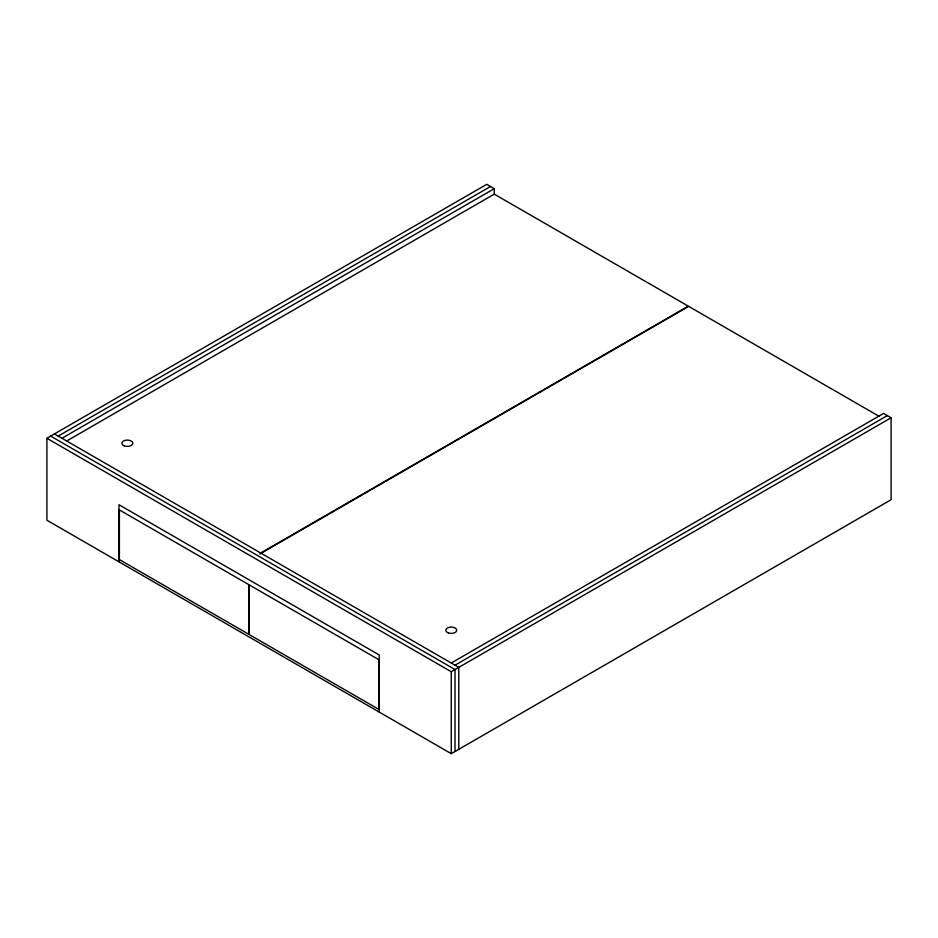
<?xml version="1.0" encoding="UTF-8"?>
<svg xmlns="http://www.w3.org/2000/svg" width="938" height="938" viewBox="0 0 938 938"><rect width="100%" height="100%" fill="white"/><g stroke="black" fill="none" stroke-linecap="round" stroke-linejoin="round"><path stroke-width="1.41" d="M451.26 663.025L883.573 413.435L891.1 417.773L891.1 499.731L451.26 753.671L46.9 520.227L46.9 438.269L486.74 184.329L494.267 188.667L494.267 194.529M58.191 436.088L490.504 186.498M61.955 438.269L494.267 188.667M66.621 441.036L494.267 194.131L688.281 306.14L260.623 553.045M259.791 554.018L688.703 306.386L878.906 416.202M455.024 665.194L887.336 415.604M46.9 438.269L451.26 671.714L891.1 417.773M54.427 433.919L458.788 667.375L458.788 749.333M50.664 436.088L455.024 669.544L455.024 751.502M451.26 671.714L451.26 753.671M379.198 712.083L379.198 654.959L118.95 504.703L118.95 561.827M248.863 584.667L119.384 509.92L119.384 559.587L248.863 634.346L248.863 584.667M378.776 659.672L249.297 584.913L249.297 634.592L378.776 709.351L378.776 659.672M448.376 632.939A5.476 3.166 0 0 0 456.736 630.336A5.476 3.166 0 0 0 448.657 627.452A5.476 3.166 0 0 0 448.376 632.939M124.461 445.925A5.476 3.166 0 0 0 132.821 443.334A5.476 3.166 0 0 0 124.742 440.45A5.476 3.166 0 0 0 124.461 445.925"/></g></svg>
